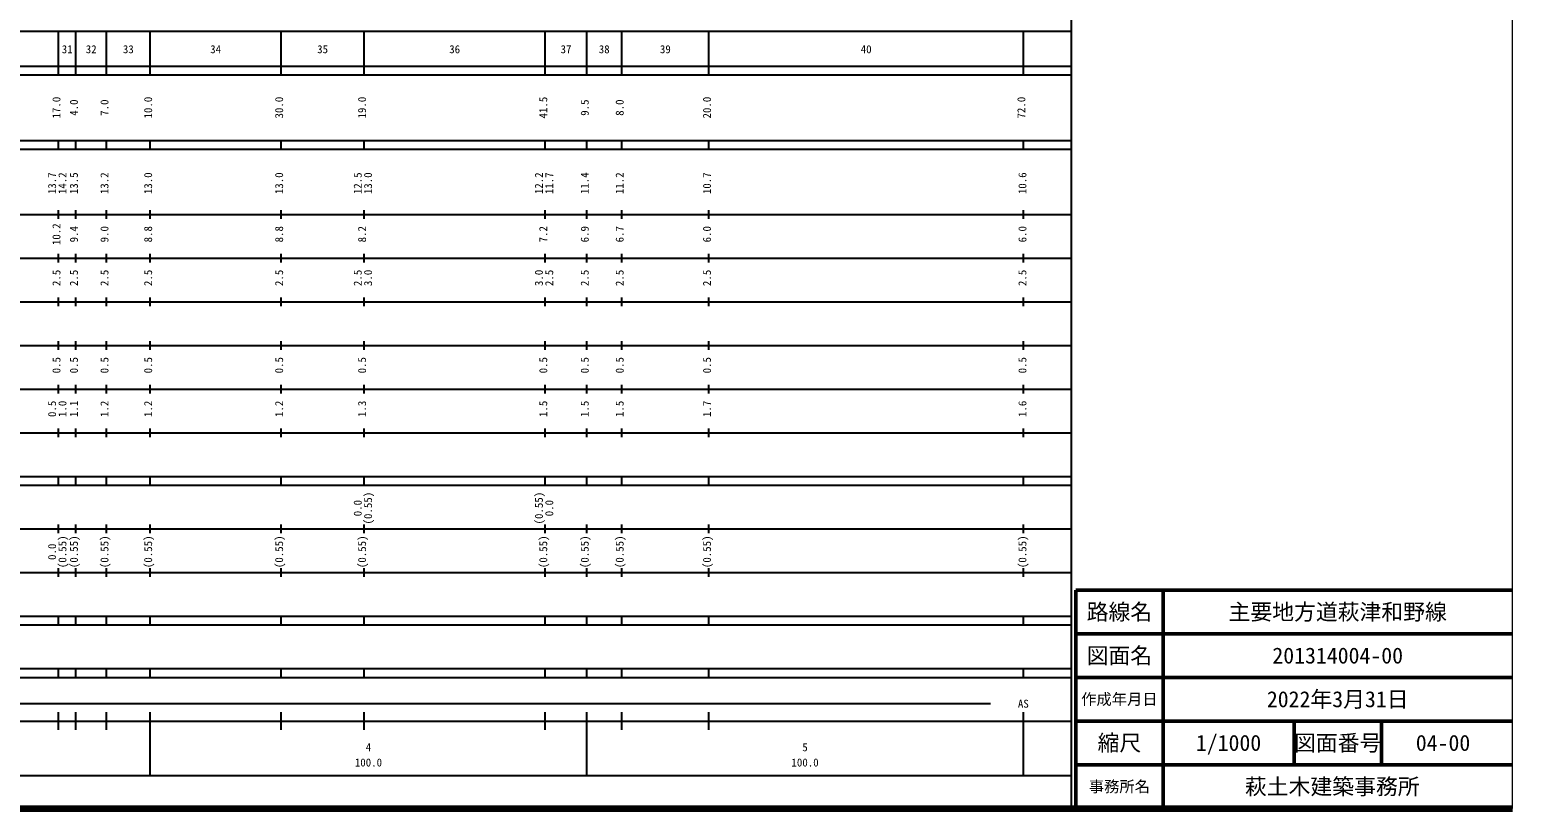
# Model space of a CAD drawing. Units: millimetres on the paper, enlarged 1000 times. Extents: x 40000 to 680000, y 20000 to 380000.
# Drawn here: x 340404 to 680000, y 20000 to 198357 of the extents above; entities that cross this region are included whole.
import ezdxf
from ezdxf.enums import TextEntityAlignment as Align

# ---------------------------------------------------------------- set-up
doc = ezdxf.new("R2010")
doc.units = ezdxf.units.MM
doc.header["$LTSCALE"] = 1000
for name, color, linetype, lineweight in [('M-TTL', 7, 'Continuous', 13), ('M-TTL-BAND', 7, 'Continuous', 25), ('M-TTL-FRAM', 2, 'Continuous', 50), ('M-TTL-LINE', 7, 'Continuous', 50)]:
    doc.layers.add(name, color=color, linetype=linetype, lineweight=lineweight)
doc.layers.add('M-TTL-TXT', color=7, linetype='Continuous')
doc.styles.add('ＭＳ ゴシック', font='')
doc.styles.get('ＭＳ ゴシック').set_extended_font_data('MS Gothic')

msp = doc.modelspace()

# ---------------------------------------------------------------- linework, layer by layer
at = {"layer": 'M-TTL', "color": 2}
msp.add_line((680000, 20000), (680000, 380000), dxfattribs=at)
at = {"layer": 'M-TTL', "color": 2, "lineweight": 140}
msp.add_line((40000, 20000), (680000, 20000), dxfattribs=at)
at = {"layer": 'M-TTL-BAND'}
for p, q in [((579000, 20000), (579000, 370000)), ((68000, 198000), (579000, 198000)), ((347000, 188000), (347000, 198000)), ((351000, 188000), (351000, 198000)), ((358000, 188000), (358000, 198000)), ((368000, 188000), (368000, 198000)), ((398000, 188000), (398000, 198000)), ((417000, 188000), (417000, 198000)), ((458500, 188000), (458500, 198000)), ((468000, 188000), (468000, 198000)), ((476000, 188000), (476000, 198000)), ((496000, 188000), (496000, 198000)), ((568000, 188000), (568000, 198000)), ((568000, 188000), (568000, 198000)), ((568000, 188000), (568000, 198000)), ((40000, 190000), (579000, 190000)), ((40000, 188000), (579000, 188000)), ((40000, 173000), (579000, 173000)), ((40000, 171000), (579000, 171000)), ((347000, 171000), (347000, 173000)), ((351000, 171000), (351000, 173000)), ((358000, 171000), (358000, 173000)), ((368000, 171000), (368000, 173000)), ((398000, 171000), (398000, 173000)), ((417000, 171000), (417000, 173000)), ((458500, 171000), (458500, 173000)), ((468000, 171000), (468000, 173000)), ((476000, 171000), (476000, 173000)), ((496000, 171000), (496000, 173000)), ((568000, 171000), (568000, 173000)), ((568000, 171000), (568000, 173000)), ((568000, 171000), (568000, 173000)), ((347000, 155000), (347000, 157000)), ((351000, 155000), (351000, 157000)), ((358000, 155000), (358000, 157000)), ((368000, 155000), (368000, 157000)), ((398000, 155000), (398000, 157000)), ((417000, 155000), (417000, 157000)), ((458500, 155000), (458500, 157000)), ((468000, 155000), (468000, 157000)), ((476000, 155000), (476000, 157000)), ((496000, 155000), (496000, 157000)), ((568000, 155000), (568000, 157000)), ((568000, 155000), (568000, 157000)), ((568000, 155000), (568000, 157000)), ((40000, 156000), (579000, 156000)), ((347000, 145000), (347000, 147000)), ((351000, 145000), (351000, 147000)), ((358000, 145000), (358000, 147000)), ((368000, 145000), (368000, 147000)), ((398000, 145000), (398000, 147000)), ((417000, 145000), (417000, 147000)), ((458500, 145000), (458500, 147000)), ((468000, 145000), (468000, 147000)), ((476000, 145000), (476000, 147000)), ((496000, 145000), (496000, 147000)), ((568000, 145000), (568000, 147000)), ((568000, 145000), (568000, 147000)), ((568000, 145000), (568000, 147000)), ((46000, 146000), (579000, 146000)), ((52000, 136000), (579000, 136000)), ((347000, 135000), (347000, 137000)), ((351000, 135000), (351000, 137000)), ((358000, 135000), (358000, 137000)), ((368000, 135000), (368000, 137000)), ((398000, 135000), (398000, 137000)), ((417000, 135000), (417000, 137000)), ((458500, 135000), (458500, 137000)), ((468000, 135000), (468000, 137000)), ((476000, 135000), (476000, 137000)), ((496000, 135000), (496000, 137000)), ((568000, 135000), (568000, 137000)), ((568000, 135000), (568000, 137000)), ((568000, 135000), (568000, 137000)), ((46000, 126000), (579000, 126000)), ((347000, 125000), (347000, 127000)), ((351000, 125000), (351000, 127000)), ((358000, 125000), (358000, 127000)), ((368000, 125000), (368000, 127000)), ((398000, 125000), (398000, 127000)), ((417000, 125000), (417000, 127000)), ((458500, 125000), (458500, 127000)), ((468000, 125000), (468000, 127000)), ((476000, 125000), (476000, 127000)), ((496000, 125000), (496000, 127000)), ((568000, 125000), (568000, 127000)), ((568000, 125000), (568000, 127000)), ((568000, 125000), (568000, 127000)), ((52000, 116000), (579000, 116000)), ((347000, 115000), (347000, 117000)), ((351000, 115000), (351000, 117000)), ((358000, 115000), (358000, 117000)), ((368000, 115000), (368000, 117000)), ((398000, 115000), (398000, 117000)), ((417000, 115000), (417000, 117000)), ((458500, 115000), (458500, 117000)), ((468000, 115000), (468000, 117000)), ((476000, 115000), (476000, 117000)), ((496000, 115000), (496000, 117000)), ((568000, 115000), (568000, 117000)), ((568000, 115000), (568000, 117000)), ((568000, 115000), (568000, 117000)), ((46000, 106000), (579000, 106000)), ((347000, 105000), (347000, 107000)), ((351000, 105000), (351000, 107000)), ((358000, 105000), (358000, 107000)), ((368000, 105000), (368000, 107000)), ((398000, 105000), (398000, 107000)), ((417000, 105000), (417000, 107000)), ((458500, 105000), (458500, 107000)), ((468000, 105000), (468000, 107000)), ((476000, 105000), (476000, 107000)), ((496000, 105000), (496000, 107000)), ((568000, 105000), (568000, 107000)), ((568000, 105000), (568000, 107000)), ((568000, 105000), (568000, 107000)), ((40000, 96000), (579000, 96000)), ((347000, 94000), (347000, 96000)), ((351000, 94000), (351000, 96000)), ((358000, 94000), (358000, 96000)), ((368000, 94000), (368000, 96000)), ((398000, 94000), (398000, 96000)), ((417000, 94000), (417000, 96000)), ((458500, 94000), (458500, 96000)), ((468000, 94000), (468000, 96000)), ((476000, 94000), (476000, 96000)), ((496000, 94000), (496000, 96000)), ((568000, 94000), (568000, 96000)), ((568000, 94000), (568000, 96000)), ((568000, 94000), (568000, 96000)), ((40000, 94000), (579000, 94000)), ((347000, 83000), (347000, 85000)), ((351000, 83000), (351000, 85000)), ((358000, 83000), (358000, 85000)), ((368000, 83000), (368000, 85000)), ((398000, 83000), (398000, 85000)), ((417000, 83000), (417000, 85000)), ((458500, 83000), (458500, 85000)), ((468000, 83000), (468000, 85000)), ((476000, 83000), (476000, 85000)), ((496000, 83000), (496000, 85000)), ((568000, 83000), (568000, 85000)), ((568000, 83000), (568000, 85000)), ((568000, 83000), (568000, 85000)), ((49000, 84000), (579000, 84000)), ((347000, 73000), (347000, 75000)), ((351000, 73000), (351000, 75000)), ((358000, 73000), (358000, 75000)), ((368000, 73000), (368000, 75000)), ((398000, 73000), (398000, 75000)), ((417000, 73000), (417000, 75000)), ((458500, 73000), (458500, 75000)), ((468000, 73000), (468000, 75000)), ((476000, 73000), (476000, 75000)), ((496000, 73000), (496000, 75000)), ((568000, 73000), (568000, 75000)), ((568000, 73000), (568000, 75000)), ((568000, 73000), (568000, 75000)), ((40000, 74000), (579000, 74000)), ((40000, 64000), (579000, 64000)), ((40000, 62000), (579000, 62000)), ((347000, 62000), (347000, 64000)), ((351000, 62000), (351000, 64000)), ((358000, 62000), (358000, 64000)), ((368000, 62000), (368000, 64000)), ((398000, 62000), (398000, 64000)), ((417000, 62000), (417000, 64000)), ((458500, 62000), (458500, 64000)), ((468000, 62000), (468000, 64000)), ((476000, 62000), (476000, 64000)), ((496000, 62000), (496000, 64000)), ((568000, 62000), (568000, 64000)), ((568000, 62000), (568000, 64000)), ((568000, 62000), (568000, 64000)), ((40000, 52000), (579000, 52000)), ((347000, 50000), (347000, 52000)), ((351000, 50000), (351000, 52000)), ((358000, 50000), (358000, 52000)), ((368000, 50000), (368000, 52000)), ((398000, 50000), (398000, 52000)), ((417000, 50000), (417000, 52000)), ((458500, 50000), (458500, 52000)), ((468000, 50000), (468000, 52000)), ((476000, 50000), (476000, 52000)), ((496000, 50000), (496000, 52000)), ((568000, 50000), (568000, 52000)), ((568000, 50000), (568000, 52000)), ((568000, 50000), (568000, 52000)), ((40000, 50000), (579000, 50000)), ((71000, 44000), (560500, 44000)), ((347000, 38000), (347000, 42000)), ((351000, 38000), (351000, 42000)), ((358000, 38000), (358000, 42000)), ((368000, 27500), (368000, 42000)), ((398000, 38000), (398000, 42000)), ((417000, 38000), (417000, 42000)), ((458500, 38000), (458500, 42000)), ((468000, 27500), (468000, 42000)), ((476000, 38000), (476000, 42000)), ((496000, 38000), (496000, 42000)), ((568000, 38000), (568000, 42000)), ((568000, 27500), (568000, 42000)), ((568000, 27500), (568000, 42000)), ((40000, 40000), (579000, 40000)), ((68000, 27500), (579000, 27500))]:
    msp.add_line(p, q, dxfattribs=at)
at = {"layer": 'M-TTL-FRAM'}
for p, q in [((680000, 70000), (580000, 70000)), ((580000, 70000), (580000, 20000))]:
    msp.add_line(p, q, dxfattribs=at)
at = {"layer": 'M-TTL-LINE'}
for p, q in [((600000, 70000), (600000, 20000)), ((680000, 60000), (580000, 60000)), ((680000, 50000), (580000, 50000)), ((680000, 40000), (580000, 40000)), ((630000, 40000), (630000, 30000)), ((650000, 40000), (650000, 30000)), ((680000, 30000), (580000, 30000))]:
    msp.add_line(p, q, dxfattribs=at)

# ---------------------------------------------------------------- texts
at = {"layer": 'M-TTL-BAND', "style": 'ＭＳ ゴシック'}
for s, p in [('31', (349000, 192405)), ('32', (354500, 192405)), ('33', (363000, 192405)), ('34', (383000, 192405)), ('35', (407500, 192405)), ('36', (437750, 192405)), ('37', (463250, 192405)), ('38', (472000, 192405)), ('39', (486000, 192405)), ('40', (532000, 192405)), ('AS', (568000, 42500)), ('4', (418000, 32523)), ('5', (518000, 32523)), ('100.0', (418000, 29033)), ('100.0', (518000, 29033))]:
    msp.add_text(s, height=1833, dxfattribs=at).set_placement(p, align=Align.BOTTOM_CENTER)
for s, p in [('17.0', (348000, 180500)), ('4.0', (352000, 180500)), ('7.0', (359000, 180500)), ('10.0', (369000, 180500)), ('30.0', (399000, 180500)), ('19.0', (418000, 180500)), ('41.5', (459500, 180500)), ('9.5', (469000, 180500)), ('8.0', (477000, 180500)), ('20.0', (497000, 180500)), ('72.0', (569000, 180500)), ('13.7', (347000, 163174)), ('14.2', (349370, 163174)), ('13.5', (352000, 163174)), ('13.2', (359000, 163174)), ('13.0', (369000, 163174)), ('13.0', (399000, 163174)), ('12.5', (417000, 163174)), ('13.0', (419370, 163174)), ('12.2', (458500, 163174)), ('11.7', (460870, 163174)), ('11.4', (469000, 163174)), ('11.2', (477000, 163174)), ('10.7', (497000, 163174)), ('10.6', (569248, 163174)), ('10.2', (348000, 151500)), ('9.4', (352000, 151500)), ('9.0', (359000, 151500)), ('8.8', (369000, 151500)), ('8.8', (399000, 151500)), ('8.2', (418000, 151500)), ('7.2', (459500, 151500)), ('6.9', (469000, 151500)), ('6.7', (477000, 151500)), ('6.0', (497000, 151500)), ('6.0', (569248, 151500)), ('2.5', (348000, 141500)), ('2.5', (352000, 141500)), ('2.5', (359000, 141500)), ('2.5', (369000, 141500)), ('2.5', (399000, 141500)), ('2.5', (417000, 141500)), ('3.0', (419370, 141500)), ('3.0', (458500, 141500)), ('2.5', (460870, 141500)), ('2.5', (469000, 141500)), ('2.5', (477000, 141500)), ('2.5', (497000, 141500)), ('2.5', (569248, 141500)), ('0.5', (348000, 121500)), ('0.5', (352000, 121500)), ('0.5', (359000, 121500)), ('0.5', (369000, 121500)), ('0.5', (399000, 121500)), ('0.5', (418000, 121500)), ('0.5', (459500, 121500)), ('0.5', (469000, 121500)), ('0.5', (477000, 121500)), ('0.5', (497000, 121500)), ('0.5', (569248, 121500)), ('0.5', (347000, 111500)), ('1.0', (349370, 111500)), ('1.1', (352000, 111500)), ('1.2', (359000, 111500)), ('1.2', (369000, 111500)), ('1.2', (399000, 111500)), ('1.3', (418000, 111500)), ('1.5', (459500, 111500)), ('1.5', (469000, 111500)), ('1.5', (477000, 111500)), ('1.7', (497000, 111500)), ('1.6', (569248, 111500)), ('(0.55)', (419370, 88764)), ('(0.55)', (458500, 88764)), ('0.0', (417000, 88764)), ('0.0', (460870, 88764)), ('(0.55)', (349370, 78764)), ('(0.55)', (352000, 78764)), ('(0.55)', (359000, 78764)), ('(0.55)', (369000, 78764)), ('(0.55)', (399000, 78764)), ('(0.55)', (418000, 78764)), ('(0.55)', (459500, 78764)), ('(0.55)', (469000, 78764)), ('(0.55)', (477000, 78764)), ('(0.55)', (497000, 78764)), ('(0.55)', (569248, 78764)), ('0.0', (347000, 78764))]:
    msp.add_text(s, height=1833, rotation=90, dxfattribs=at).set_placement(p, align=Align.BOTTOM_CENTER)
at = {"layer": 'M-TTL-TXT', "style": 'ＭＳ ゴシック'}
for s, height, p in [('路線名', 3666, (590000, 65000)), ('路線名', 3666, (590000, 65000)), ('主要地方道萩津和野線', 3666, (640000, 65000)), ('図面名', 3666, (590000, 55000)), ('図面名', 3666, (590000, 55000)), ('201314004-00', 3666, (640000, 55000)), ('作成年月日', 2566, (590000, 45000)), ('作成年月日', 2566, (590000, 45000)), ('2022年3月31日', 3666, (640000, 45000)), ('縮尺', 3666, (590000, 35000)), ('縮尺', 3666, (590000, 35000)), ('1/1000', 3666, (615000, 35000)), ('図面番号', 3666, (640000, 35000)), ('図面番号', 3666, (640000, 35000)), ('04-00', 3666, (664125, 35000)), ('萩土木建築事務所 ', 3666, (640000, 25000)), ('事務所名', 2566, (590000, 25000)), ('事務所名', 2566, (590000, 25000))]:
    msp.add_text(s, height=height, dxfattribs=at).set_placement(p, align=Align.MIDDLE_CENTER)

doc.saveas('drawing.dxf')
